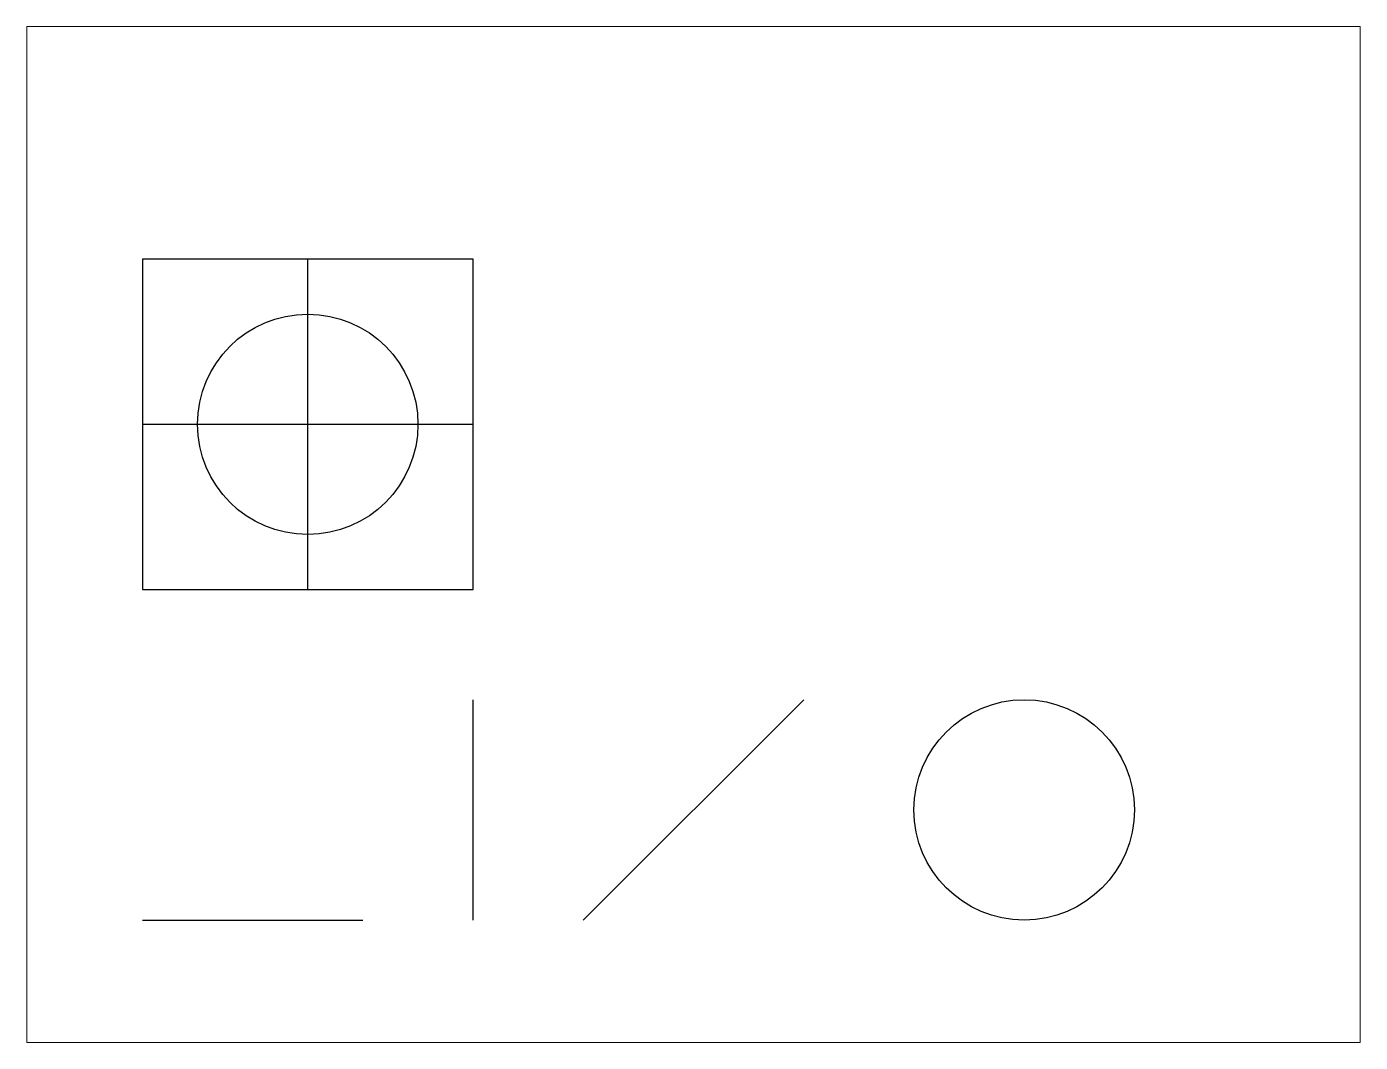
# Paper-space layout 'Layout1' of a CAD drawing. Header units: inches. Extents: x 1.05 to 9.45, y 0.8 to 7.2.
# The model-space entities are those that its viewports show. They can reach past a viewport. Long polylines and large blocks are cut down to what shows.
import ezdxf

# ---------------------------------------------------------------- set-up
doc = ezdxf.new("R2010")
doc.units = ezdxf.units.IN
doc.header["$MEASUREMENT"] = 0

msp = doc.modelspace()

# ---------------------------------------------------------------- linework, layer by layer
for p, q in [((4, 7), (1, 7)), ((1, 7), (1, 4)), ((2.5, 4), (2.5, 7)), ((4, 4), (4, 7)), ((1, 5.5), (4, 5.5)), ((1, 4), (4, 4)), ((4, 1), (4, 3)), ((5, 1), (7, 3)), ((1, 1), (3, 1))]:
    msp.add_line(p, q)
for centre in [(2.5, 5.5), (9, 2)]:
    msp.add_circle(centre, 1)

psp = doc.layouts.get("Layout1")

# ---------------------------------------------------------------- viewports
at = {"layer": '0'}
psp.add_viewport(center=(5.25, 4), size=(8.4, 6.4), view_center_point=(6, 4.5), view_height=9.219047, dxfattribs=at)

doc.saveas('drawing.dxf')
